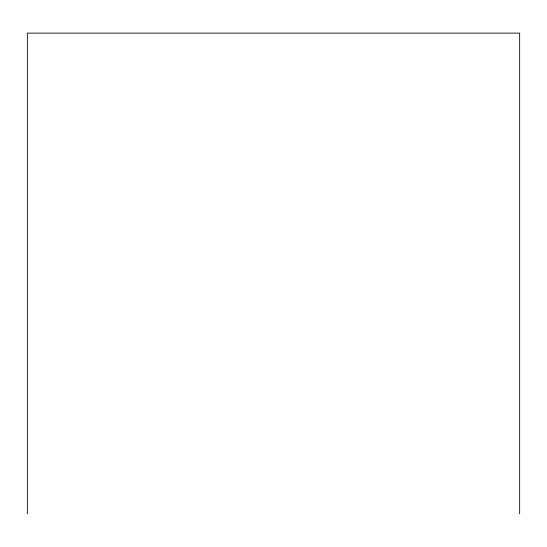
<?xml version="1.0" encoding="UTF-8"?>
<svg xmlns="http://www.w3.org/2000/svg" width="547" height="547" viewBox="0 0 547 547"><rect width="100%" height="100%" fill="white"/><g stroke="black" fill="none" stroke-linecap="round" stroke-linejoin="round"><path stroke-width="0.82" d="M519.65 513.879L519.65 33.121L27.35 33.121L27.35 513.879"/></g></svg>
